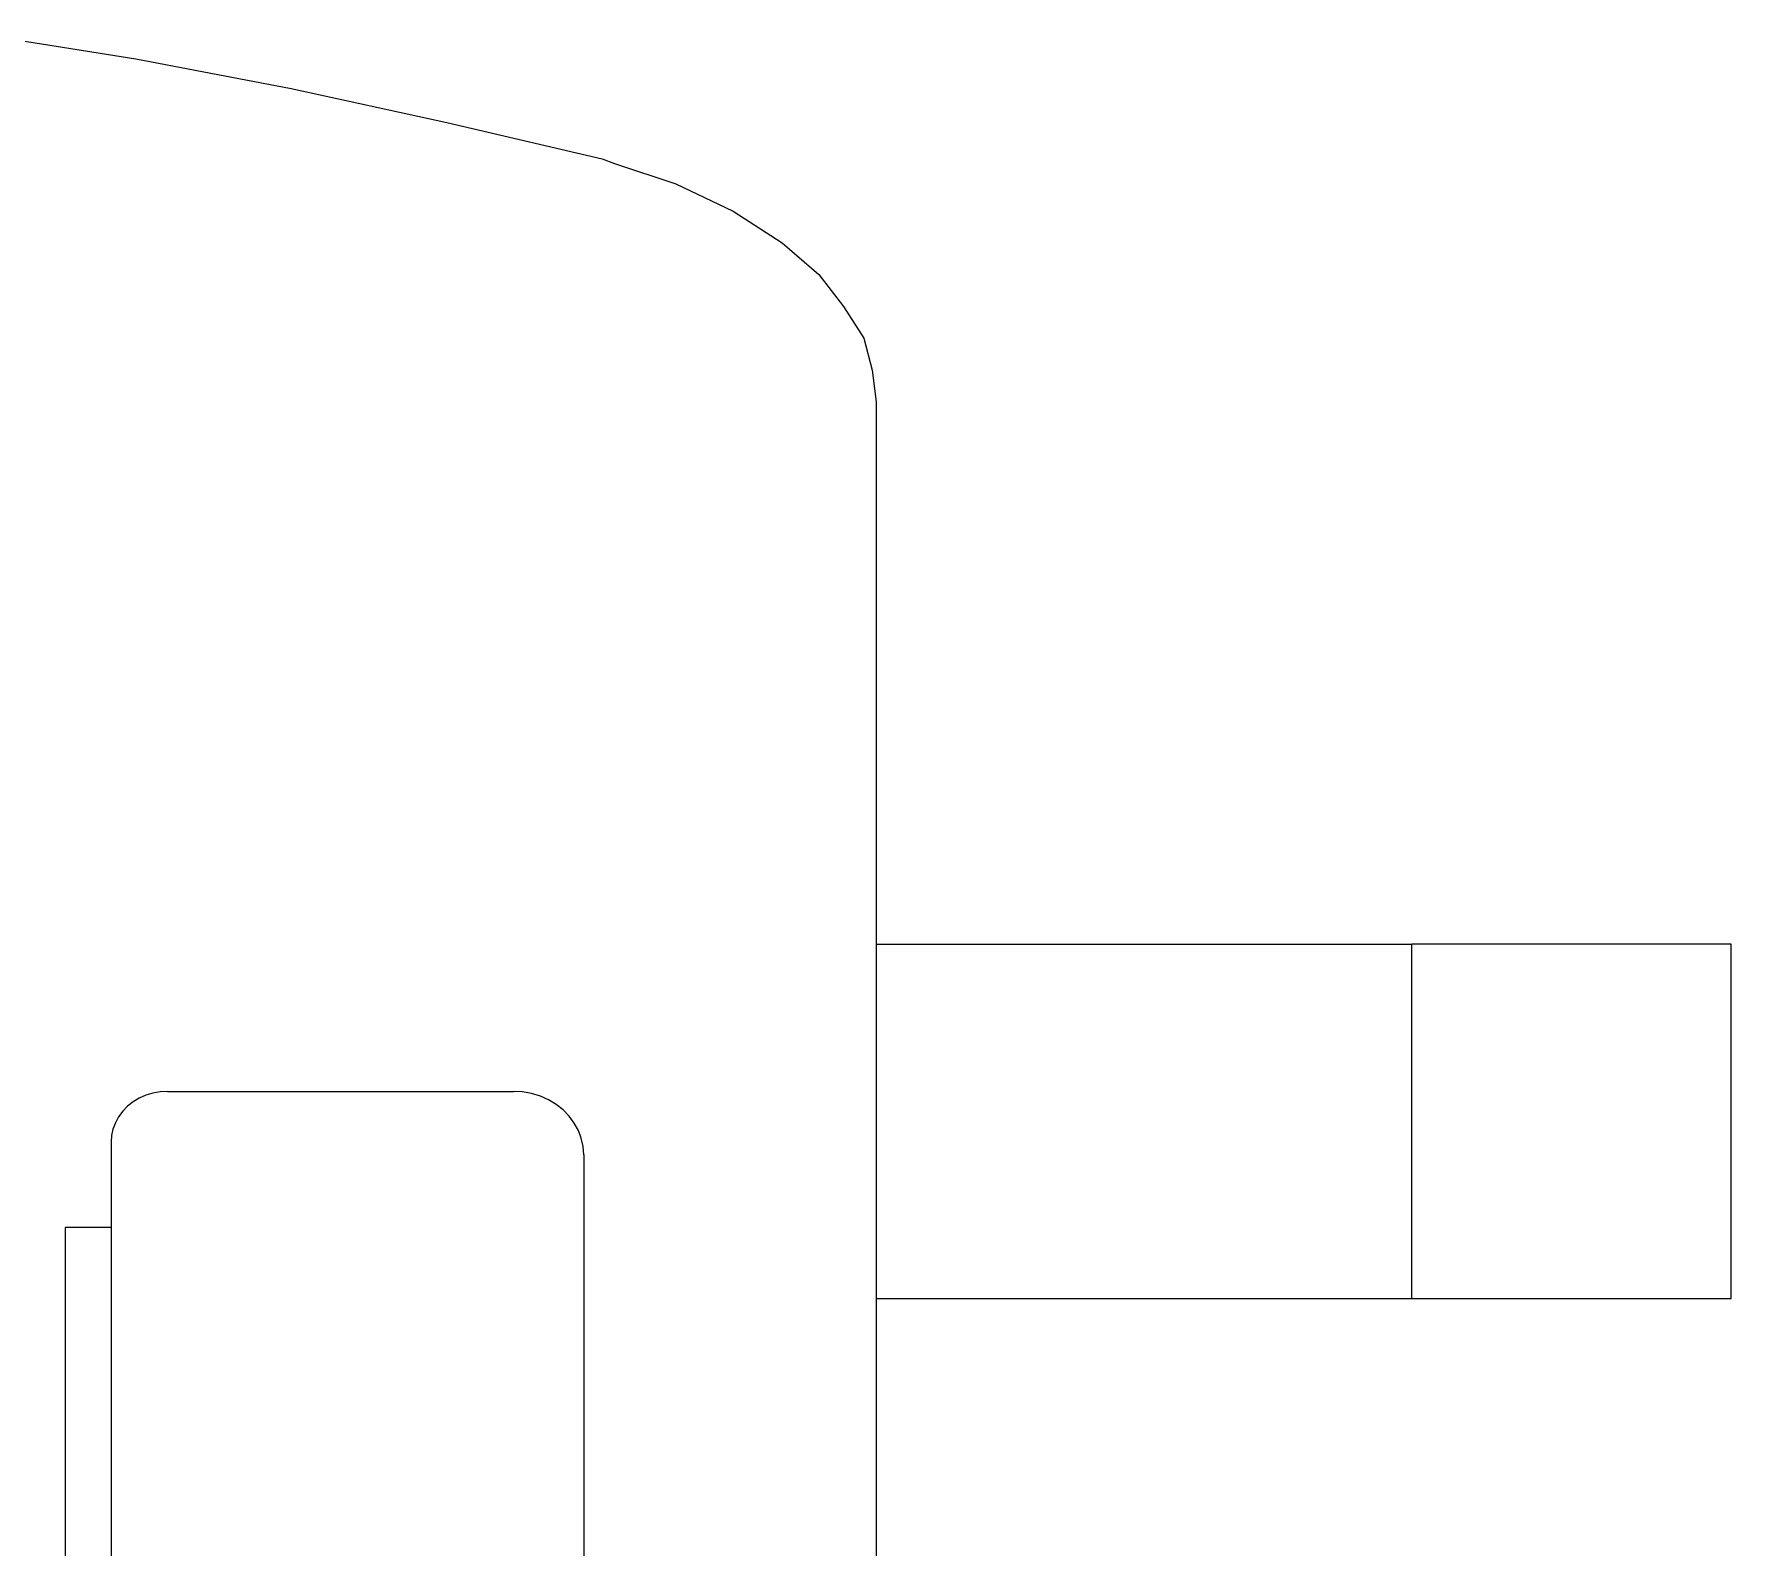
# Model space of a CAD drawing. Header units: millimetres. Extents: x 44692 to 659456, y -26273 to 96111.
# Drawn here: x 275814.3 to 276114.8, y -8557.1 to -8289.1 of the extents above; entities that cross this region are included whole.
import ezdxf

# ---------------------------------------------------------------- set-up
doc = ezdxf.new("R2010")
doc.units = ezdxf.units.MM
doc.header["$LTSCALE"] = 100
doc.layers.add('Edges', color=7, linetype='Continuous')

msp = doc.modelspace()

# ---------------------------------------------------------------- linework, layer by layer
at = {"layer": 'Edges'}
for p, q in [((275804.8, -8289.072), (275832.332, -8293.496)), ((275832.332, -8293.496), (275859.864, -8298.725)), ((275859.864, -8298.725), (275887.396, -8304.758)), ((275887.396, -8304.758), (275914.927, -8311.193)), ((275914.927, -8311.193), (275917.101, -8311.997)), ((275917.101, -8311.997), (275927.969, -8315.617)), ((275927.969, -8315.617), (275938.112, -8320.443)), ((275938.112, -8320.443), (275946.806, -8326.074)), ((275946.806, -8326.074), (275953.327, -8331.704)), ((275953.327, -8331.704), (275957.674, -8337.335)), ((275957.674, -8337.335), (275961.297, -8342.965)), ((275961.297, -8342.965), (275962.746, -8348.596)), ((275962.746, -8348.596), (275963.47, -8354.227)), ((275963.47, -8354.227), (275963.47, -8450.274)), ((275963.47, -8450.274), (275963.47, -8513.01)), ((275963.47, -8450.274), (276058.338, -8450.274)), ((276114.846, -8450.274), (276058.338, -8450.274)), ((276058.338, -8513.01), (276058.338, -8450.274)), ((276114.846, -8513.01), (276114.846, -8450.274)), ((275831.867, -8478.222), (275830.885, -8478.998)), ((275832.954, -8477.568), (275831.867, -8478.222)), ((275834.126, -8477.047), (275832.954, -8477.568)), ((275835.363, -8476.669), (275834.126, -8477.047)), ((275836.645, -8476.439), (275835.363, -8476.669)), ((275837.949, -8476.362), (275836.645, -8476.439)), ((275837.949, -8476.362), (275899.223, -8476.362)), ((275900.846, -8476.458), (275899.223, -8476.362)), ((275902.442, -8476.744), (275900.846, -8476.458)), ((275903.982, -8477.215), (275902.442, -8476.744)), ((275905.441, -8477.863), (275903.982, -8477.215)), ((275906.793, -8478.677), (275905.441, -8477.863)), ((275829.297, -8480.861), (275828.719, -8481.917)), ((275830.023, -8479.883), (275829.297, -8480.861)), ((275830.885, -8478.998), (275830.023, -8479.883)), ((275908.016, -8479.643), (275906.793, -8478.677)), ((275909.089, -8480.744), (275908.016, -8479.643)), ((275909.992, -8481.962), (275909.089, -8480.744)), ((275828.044, -8484.186), (275827.958, -8485.361)), ((275828.299, -8483.032), (275828.044, -8484.186)), ((275828.719, -8481.917), (275828.299, -8483.032)), ((275910.712, -8483.276), (275909.992, -8481.962)), ((275911.235, -8484.664), (275910.712, -8483.276)), ((275827.958, -8485.361), (275827.958, -8500.491)), ((275911.552, -8486.101), (275911.235, -8484.664)), ((275911.658, -8487.563), (275911.552, -8486.101)), ((275911.658, -8487.563), (275911.658, -8515.273)), ((275827.958, -8500.491), (275819.822, -8500.491)), ((275819.822, -8500.491), (275819.822, -8644.779)), ((275827.958, -8500.491), (275827.958, -8743.761)), ((275963.47, -8513.01), (276058.338, -8513.01)), ((275963.47, -8513.01), (275963.47, -9217.974)), ((276058.338, -8513.01), (276114.846, -8513.01)), ((275911.658, -8515.273), (275911.658, -8644.779))]:
    msp.add_line(p, q, dxfattribs=at)

doc.saveas('drawing.dxf')
